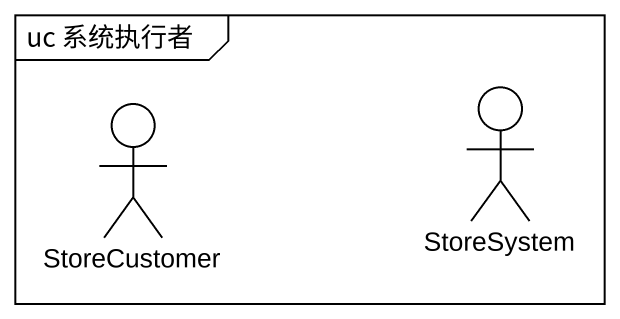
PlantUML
@startuml
mainframe uc 系统执行者
actor StoreCustomer
actor StoreSystem
@enduml
